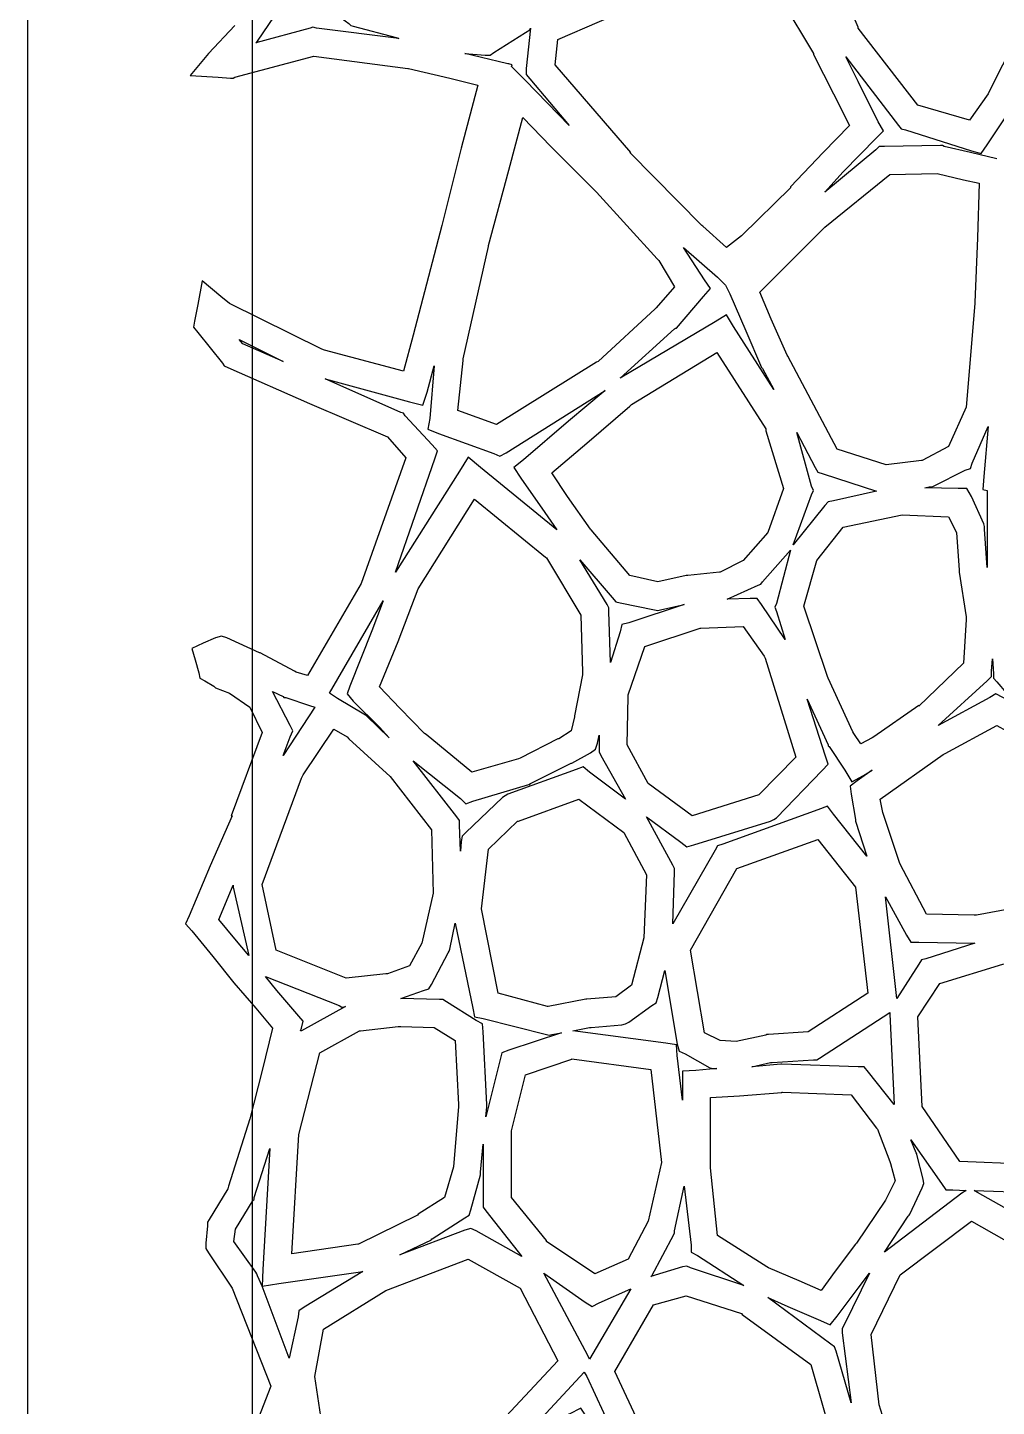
# Model space of a CAD drawing. Extents: x 0 to 84.1, y 0 to 54.9.
# Drawn here: x 0.01 to 9.74, y 13.91 to 27.77 of the extents above; entities that cross this region are included whole.
import ezdxf

# ---------------------------------------------------------------- set-up
doc = ezdxf.new("R2010")
doc.units = 0
doc.layers.add('Layer_1', color=7, linetype='CONTINUOUS')

msp = doc.modelspace()

# ---------------------------------------------------------------- linework, layer by layer
at = {"layer": 'Layer_1', "color": 7}
for points in [[(0.008819, 49.505483), (0.008819, 43.993331), (0.008819, 38.472358), (0.008819, 32.960206), (0.008819, 27.439233), (0.008819, 21.927081), (0.008819, 16.406108), (0.008819, 10.893941)], [(42.051111, 2.268525), (32.878889, 2.268525), (23.715486, 2.268525), (14.543264, 2.268525), (5.3975, 2.268525), (5.371042, 2.268525), (4.744861, 2.33908), (4.153958, 2.524303), (3.65125, 2.788886), (3.175, 3.176942), (2.804583, 3.644358), (2.522361, 4.155886), (2.337153, 4.746803), (2.266597, 5.487636), (2.266597, 10.893941), (2.266597, 16.406108), (2.266597, 21.927081), (2.266597, 27.439233), (2.266597, 32.960206)], [(9.577917, 30.291343), (10.098264, 30.106135), (10.389306, 29.638704), (10.521597, 29.021343), (10.089444, 27.95419), (10.080625, 27.945385), (9.666111, 27.125176), (9.657292, 27.107538), (9.472083, 26.842954), (8.951736, 26.992885), (8.352014, 27.768996), (8.352014, 27.777801), (8.025694, 28.545093), (8.105069, 29.215371), (8.625417, 30.132593), (9.577917, 30.291343), (9.577917, 30.291343)], [(2.786944, 28.765537), (2.813403, 28.192273), (2.813403, 28.121717), (2.866319, 28.086439), (3.236736, 27.813037), (3.254375, 27.795398), (3.280833, 27.786592), (3.712986, 27.67194), (3.739444, 27.663134), (2.910417, 27.768968), (2.875139, 27.777773), (2.848681, 27.768968), (2.301875, 27.619037), (2.310694, 27.627842), (2.319514, 27.636648), (2.716389, 28.227551), (2.734028, 28.253995), (2.742847, 28.289273), (2.786944, 28.765523), (2.786944, 28.765537)], [(7.390694, 28.236257), (7.575903, 28.042229), (7.584722, 28.042229), (7.902222, 27.513063), (7.902222, 27.504257), (8.105069, 27.107382), (8.263819, 26.789882), (7.999236, 26.51648), (7.672917, 26.172521), (7.672917, 26.163716), (7.187847, 25.687466), (7.179028, 25.678661), (7.029097, 25.564008), (6.790972, 25.775674), (6.782153, 25.78448), (6.058958, 26.516494), (6.067778, 26.516494), (5.309306, 27.398438), (5.335764, 27.654202), (6.173611, 28.015799), (6.208889, 28.024605), (7.390694, 28.236271), (7.390694, 28.236257)], [(2.090208, 27.795285), (1.825625, 27.513063), (1.640417, 27.292577), (1.922639, 27.274938), (2.046111, 27.266132), (2.072569, 27.266132), (2.090208, 27.274938), (2.883958, 27.486604), (3.827639, 27.363132), (3.836458, 27.363132), (4.250972, 27.266118), (4.533194, 27.195563), (4.365625, 26.560563), (4.171597, 25.784452), (3.880556, 24.682021), (3.783542, 24.320424), (2.989792, 24.53209), (2.963333, 24.540896), (2.037292, 24.999507), (1.949097, 25.070062), (1.763889, 25.228812), (1.719792, 24.990687), (1.684514, 24.823118), (1.675694, 24.761382), (1.719792, 24.708465), (1.966736, 24.399785), (1.984375, 24.37334), (2.019653, 24.355702), (2.839861, 23.994104), (3.624792, 23.658965), (3.81, 23.447299), (3.360208, 22.186104), (2.822222, 21.260062), (2.707569, 21.29534), (2.689931, 21.304146), (2.345972, 21.489354), (2.337153, 21.489354), (2.010833, 21.639299), (1.957917, 21.656937), (1.896181, 21.639299), (1.772708, 21.586382), (1.658056, 21.533465), (1.693333, 21.418812), (1.728611, 21.286521), (1.737431, 21.233604), (1.790347, 21.20716), (1.878542, 21.154243), (1.887361, 21.145438), (1.896181, 21.136633), (2.037292, 21.083716), (2.240139, 20.942605), (2.363611, 20.686841), (2.054931, 19.848994), (2.06375, 19.848994), (1.843264, 19.346285), (1.631597, 18.843577), (1.596319, 18.764202), (1.658056, 18.693646), (1.869722, 18.437883), (2.081389, 18.173299), (2.301875, 17.917535), (2.469444, 17.714688), (2.363611, 17.291355), (2.240139, 16.806285), (2.028472, 16.127188), (2.019653, 16.100744), (1.834444, 15.792007), (1.816806, 15.765549), (1.816806, 15.730271), (1.799167, 15.553882), (1.799167, 15.500965), (1.825625, 15.456868), (2.06375, 15.10409), (2.451806, 14.116298), (2.072569, 13.146188)], [(5.062361, 27.768827), (5.018264, 27.363132), (5.018264, 27.301396), (5.053542, 27.257299), (5.450417, 26.789868), (5.009444, 27.23966), (4.868333, 27.380771), (4.877153, 27.39841), (4.841875, 27.407215), (4.833056, 27.407215), (4.736042, 27.433659), (4.400903, 27.513034), (4.60375, 27.495396), (4.656667, 27.495396), (4.691944, 27.52184), (5.009444, 27.724687), (5.053542, 27.751131), (5.062361, 27.76877), (5.062361, 27.768827)], [(9.745486, 26.454772), (9.480903, 26.516508), (9.216319, 26.578244), (9.198681, 26.587049), (9.181042, 26.587049), (8.616597, 26.578244), (8.563681, 26.578244), (8.528403, 26.542966), (8.016875, 26.119633), (8.202083, 26.32248), (8.537222, 26.666438), (8.607778, 26.736994), (8.554861, 26.825188), (8.352014, 27.230883), (8.228542, 27.477827), (8.757708, 26.789911), (8.784167, 26.754633), (8.828264, 26.745827), (9.489722, 26.534161), (9.586736, 26.507717), (9.648472, 26.595911), (9.895417, 26.966328)], [(4.982986, 26.869243), (5.265208, 26.578202), (5.715, 26.12841), (5.723819, 26.119605), (6.332361, 25.449327), (6.35, 25.431688), (6.50875, 25.167105), (6.323542, 24.955438), (6.314722, 24.946633), (5.741458, 24.417466), (5.723819, 24.408661), (4.718403, 23.78248), (4.330347, 23.923591), (4.383264, 24.426299), (4.383264, 24.443938), (4.639028, 25.572827), (4.639028, 25.581633), (4.841875, 26.340105), (4.982986, 26.869271), (4.982986, 26.869243)], [(9.145764, 26.304954), (9.410347, 26.243218), (9.569097, 26.20794), (9.551458, 25.661135), (9.525, 25.008496), (9.525, 24.99969), (9.436806, 23.958996), (9.260417, 23.562121), (8.995833, 23.42101), (8.987014, 23.42101), (8.634236, 23.376913), (8.140347, 23.535663), (7.646458, 24.470524), (7.637639, 24.479329), (7.478889, 24.840926), (7.364236, 25.114329), (7.655278, 25.405371), (8.008056, 25.758148), (8.016875, 25.766954), (8.669514, 26.29612), (9.145764, 26.304926), (9.145764, 26.304954)], [(6.596944, 25.564008), (6.940903, 25.264147), (7.020278, 25.184772), (7.064375, 25.096577), (7.223125, 24.726161), (7.381875, 24.355744), (7.390694, 24.346939), (7.505347, 24.135272), (7.099653, 24.770272), (7.029097, 24.884925), (6.914444, 24.814369), (5.961944, 24.249925), (6.50875, 24.743814), (6.517569, 24.752619), (6.526389, 24.752619), (6.799792, 25.070119), (6.870347, 25.149494), (6.808611, 25.237688), (6.596944, 25.564008), (6.596944, 25.564008)], [(2.134306, 24.637994), (2.575278, 24.417508), (2.169583, 24.593897), (2.134306, 24.637994), (2.134306, 24.637994)], [(6.932083, 24.505731), (7.425972, 23.738439), (7.425972, 23.7208), (7.602361, 23.138717), (7.443611, 22.697745), (7.196667, 22.415523), (6.967361, 22.30087), (6.958542, 22.30087), (6.641042, 22.265592), (6.632222, 22.265592), (6.623403, 22.265592), (6.341181, 22.203856), (6.058958, 22.265592), (5.670903, 22.724203), (5.662083, 22.733008), (5.432778, 23.059328), (5.274028, 23.297453), (5.626806, 23.597314), (6.058958, 23.967731), (6.076597, 23.98537), (6.932083, 24.505717), (6.932083, 24.505731)], [(4.092222, 24.373326), (4.048125, 23.84416), (4.030486, 23.738326), (4.136319, 23.694229), (4.691944, 23.491382), (4.753681, 23.464938), (4.815417, 23.500215), (5.812014, 24.126396), (5.441597, 23.817715), (4.991806, 23.42966), (4.894792, 23.350285), (4.965347, 23.244452), (5.203472, 22.900493), (5.326944, 22.724104), (4.559653, 23.350285), (4.436181, 23.456118), (4.347986, 23.315007), (3.704167, 22.300771), (4.101042, 23.438479), (4.1275, 23.517854), (4.074583, 23.57959), (3.801181, 23.870632), (3.783542, 23.897076), (3.757083, 23.905882), (2.998611, 24.241021), (3.845278, 24.011715), (3.977569, 23.976437), (4.021667, 24.108743), (4.092222, 24.373326), (4.092222, 24.373326)], [(7.734653, 23.703063), (7.919861, 23.350285), (7.946319, 23.306188), (7.999236, 23.288549), (8.537222, 23.11216), (8.105069, 23.015146), (8.052153, 23.006341), (8.016875, 22.971063), (7.699375, 22.574188), (7.884583, 23.076896), (7.902222, 23.120965), (7.884583, 23.165062), (7.734653, 23.703049), (7.734653, 23.703063)], [(9.657292, 23.764926), (9.613194, 23.262217), (9.604375, 23.129926), (9.648472, 23.12112), (9.648472, 23.094676), (9.648472, 22.609607), (9.648472, 22.345023), (9.622014, 22.733079), (9.622014, 22.759523), (9.613194, 22.785967), (9.489722, 23.05937), (9.445625, 23.138745), (9.357431, 23.138745), (9.022292, 23.147551), (9.066389, 23.156356), (9.092847, 23.156356), (9.110486, 23.165161), (9.427986, 23.323911), (9.480903, 23.34155), (9.498542, 23.394467), (9.657292, 23.764883), (9.657292, 23.764926)], [(4.497917, 23.032771), (5.212292, 22.450687), (5.221111, 22.441882), (5.565069, 21.868618), (5.582708, 21.295354), (5.582708, 21.26891), (5.503333, 20.854396), (5.503333, 20.845591), (5.468056, 20.70448), (5.344583, 20.625105), (5.335764, 20.625105), (4.956528, 20.431077), (4.938889, 20.422215), (4.471458, 20.289924), (4.012847, 20.66916), (3.995208, 20.677965), (3.748264, 20.933729), (3.545417, 21.145396), (3.730625, 21.604007), (3.933472, 22.133173), (4.497917, 23.032757), (4.497917, 23.032771)], [(8.792986, 22.874105), (9.260417, 22.856467), (9.339792, 22.697717), (9.36625, 22.31848), (9.36625, 22.309675), (9.36625, 22.30087), (9.436806, 21.851078), (9.436806, 21.824634), (9.410347, 21.383662), (8.960556, 20.951509), (8.960556, 20.960314), (8.510764, 20.642814), (8.493125, 20.634009), (8.378472, 20.572273), (8.307917, 20.678106), (8.299097, 20.695745), (8.052153, 21.233731), (8.043333, 21.25137), (7.805208, 21.956926), (7.9375, 22.415537), (8.202083, 22.750676), (8.792986, 22.874148), (8.792986, 22.874105)], [(7.672917, 22.521398), (7.531806, 21.983412), (7.514167, 21.948134), (7.531806, 21.904037), (7.62, 21.621815), (7.381875, 21.974437), (7.337778, 22.036174), (7.267222, 22.036174), (7.037917, 22.027368), (7.346597, 22.168479), (7.373056, 22.177285), (7.390694, 22.203729), (7.672917, 22.521229), (7.672917, 22.521398)], [(5.55625, 22.424398), (5.882569, 22.045162), (5.917847, 22.001065), (5.961944, 21.99226), (6.305903, 21.921704), (6.341181, 21.912899), (6.367639, 21.921704), (6.605764, 21.974621), (6.050139, 21.789413), (5.979583, 21.771774), (5.961944, 21.701218), (5.864931, 21.392538), (5.847292, 21.904065), (5.847292, 21.939343), (5.829653, 21.974621), (5.55625, 22.424413), (5.55625, 22.424398)], [(3.580694, 22.009772), (3.466042, 21.709911), (3.245556, 21.154286), (3.219097, 21.074911), (3.280833, 21.004355), (3.545417, 20.739772), (3.642431, 20.633938), (3.413125, 20.854424), (3.404306, 20.86323), (3.386667, 20.872035), (3.122083, 21.030785), (3.042708, 21.083702), (3.580694, 22.009743), (3.580694, 22.009772)], [(7.196667, 21.753951), (7.408333, 21.45409), (7.417153, 21.436451), (7.725833, 20.439854), (7.355417, 20.060618), (6.685139, 19.848951), (6.244167, 20.175271), (6.0325, 20.563326), (6.041319, 21.048396), (6.041319, 21.066035), (6.208889, 21.551104), (6.764514, 21.736312), (6.773333, 21.736312), (7.196667, 21.753951), (7.196667, 21.753951)], [(9.701389, 21.427646), (9.710208, 21.277715), (9.710208, 21.233618), (9.745486, 21.19834), (9.939514, 20.969035), (9.807222, 21.03959), (9.736667, 21.074868), (9.674931, 21.03959), (9.154583, 20.757368), (9.648472, 21.20716), (9.692569, 21.251257), (9.692569, 21.304174), (9.701389, 21.427646), (9.701389, 21.427646)], [(2.469444, 21.101312), (2.575278, 21.048396), (2.584097, 21.03959), (2.601736, 21.03959), (2.839861, 20.960215), (2.892778, 20.942577), (2.575278, 20.457507), (2.645833, 20.642715), (2.672292, 20.704437), (2.645833, 20.757354), (2.469444, 21.101312), (2.469444, 21.101312)], [(7.840486, 21.021952), (8.052153, 20.56334), (8.052153, 20.554535), (8.060972, 20.54573), (8.219722, 20.307605), (8.290278, 20.192952), (8.404931, 20.254688), (8.493125, 20.307605), (8.343194, 20.201771), (8.272639, 20.148855), (8.281458, 20.06948), (8.325556, 19.813716), (8.325556, 19.804911), (8.325556, 19.796105), (8.440208, 19.443327), (8.105069, 19.866661), (8.043333, 19.946036), (7.946319, 19.910758), (6.993819, 19.5668), (6.940903, 19.549161), (6.914444, 19.504993), (6.491111, 18.76416), (6.50875, 19.284507), (6.50875, 19.319785), (6.491111, 19.355062), (6.226528, 19.840132), (6.570486, 19.584368), (6.632222, 19.540271), (6.702778, 19.55791), (7.470069, 19.796035), (7.505347, 19.813674), (7.531806, 19.831312), (7.990417, 20.307562), (8.052153, 20.369299), (8.025694, 20.448674), (7.840486, 21.021937), (7.840486, 21.021952)], [(3.086806, 20.722105), (3.219097, 20.64273), (3.236736, 20.625091), (3.65125, 20.245855), (4.065764, 19.707868), (4.083403, 19.072868), (3.96875, 18.57016), (3.845278, 18.340855), (3.624792, 18.26148), (3.607153, 18.26148), (3.210278, 18.217382), (2.504722, 18.499605), (2.363611, 19.161063), (2.760486, 20.228216), (2.778125, 20.263493), (3.086806, 20.722105), (3.086806, 20.722105)], [(5.750278, 20.660354), (5.750278, 20.528063), (5.750278, 20.492785), (5.767917, 20.457507), (6.014861, 20.016535), (5.653264, 20.289938), (5.591528, 20.342854), (5.520972, 20.31641), (4.833056, 20.069466), (4.806597, 20.051827), (4.780139, 20.034188), (4.409722, 19.68141), (4.374444, 19.646132), (4.365625, 19.593216), (4.356806, 19.496202), (4.347986, 19.760785), (4.347986, 19.804882), (4.321528, 19.84016), (3.880556, 20.404605), (4.356806, 20.025368), (4.409722, 19.972452), (4.480278, 19.998896), (5.044722, 20.166465), (5.053542, 20.166465), (5.062361, 20.175271), (5.468056, 20.378118), (5.476875, 20.378118), (5.662083, 20.483951), (5.715, 20.519229), (5.732639, 20.580965), (5.750278, 20.66034), (5.750278, 20.660354)], [(9.745486, 20.757354), (9.8425, 20.704437), (10.098264, 20.466312), (10.406944, 19.610826), (10.248194, 19.002285), (10.018889, 18.940549), (10.010069, 18.940549), (9.542639, 18.852354), (9.516181, 18.852354), (9.039931, 18.861159), (8.775347, 19.363868), (8.766528, 19.381507), (8.598958, 19.884215), (8.5725, 20.016507), (9.2075, 20.466298), (9.225139, 20.475104), (9.745486, 20.757326), (9.745486, 20.757354)], [(5.547431, 20.016662), (5.997222, 19.681523), (6.226528, 19.25819), (6.200069, 18.62319), (6.076597, 18.14694), (5.917847, 18.032287), (5.626806, 18.005843), (5.617986, 18.005843), (5.23875, 17.935287), (5.229931, 17.935287), (4.736042, 18.067579), (4.568472, 18.914245), (4.639028, 19.513968), (4.930069, 19.79619), (4.938889, 19.79619), (5.547431, 20.016676), (5.547431, 20.016662)], [(7.946319, 19.610855), (8.325556, 19.134605), (8.449028, 18.067452), (7.849306, 17.679396), (7.452431, 17.652952), (7.434792, 17.652952), (7.425972, 17.644147), (7.126111, 17.582411), (6.967361, 17.591216), (6.808611, 17.670591), (6.6675, 18.499619), (7.134931, 19.319827), (7.946319, 19.610869), (7.946319, 19.610855)], [(2.072569, 19.152215), (2.072569, 19.134576), (2.231319, 18.44666), (2.090208, 18.614229), (1.931458, 18.808257), (2.072569, 19.152215), (2.072569, 19.152215)], [(8.625417, 19.037577), (8.837083, 18.649521), (8.881181, 18.578965), (8.960556, 18.578965), (9.525, 18.57016), (9.031111, 18.41141), (8.987014, 18.402605), (8.960556, 18.358508), (8.740069, 18.014549), (8.625417, 19.037605), (8.625417, 19.037577)], [(4.303889, 18.77305), (4.480278, 17.917564), (4.497917, 17.829369), (4.586111, 17.81173), (5.221111, 17.65298), (5.247569, 17.644175), (5.274028, 17.65298), (5.371042, 17.670619), (4.841875, 17.49423), (4.771319, 17.467786), (4.753681, 17.388411), (4.612569, 16.823967), (4.621389, 16.92098), (4.621389, 16.938619), (4.621389, 16.947425), (4.586111, 17.679439), (4.577292, 17.758814), (4.515556, 17.794091), (4.215694, 17.9793), (4.180417, 18.005744), (4.145139, 18.005744), (3.757083, 18.014549), (3.986389, 18.093924), (4.039306, 18.111563), (4.065764, 18.15566), (4.233333, 18.47316), (4.242153, 18.490799), (4.250972, 18.508438), (4.303889, 18.773021), (4.303889, 18.77305)], [(6.411736, 18.296913), (6.535208, 17.556079), (6.552847, 17.485524), (6.614583, 17.459079), (6.861528, 17.317968), (6.896806, 17.309163), (6.932083, 17.309163), (6.720417, 17.291524), (6.588125, 17.282719), (6.588125, 17.150427), (6.588125, 16.991677), (6.535208, 17.441469), (6.526389, 17.547302), (6.420556, 17.564941), (5.485694, 17.688413), (5.653264, 17.723691), (5.670903, 17.723691), (5.979583, 17.750135), (6.014861, 17.758941), (6.050139, 17.776579), (6.279444, 17.944149), (6.323542, 17.970593), (6.341181, 18.02351), (6.411736, 18.296913), (6.411736, 18.296913)], [(10.451042, 18.420342), (10.750903, 18.226315), (10.900833, 17.899995), (10.574514, 17.132704), (10.556875, 17.106259), (10.027708, 16.347787), (9.375069, 16.374231), (8.995833, 16.929715), (8.951736, 17.829299), (9.172222, 18.164437), (9.807222, 18.358465), (10.451042, 18.420201), (10.451042, 18.420342)], [(2.398889, 18.234993), (3.139722, 17.943951), (3.166181, 17.926312), (3.201458, 17.935118), (2.760486, 17.688173), (2.751667, 17.688173), (2.760486, 17.714618), (2.778125, 17.785173), (2.734028, 17.838118), (2.513542, 18.093882), (2.398889, 18.234993), (2.398889, 18.234993)], [(8.669514, 17.87341), (8.669514, 17.855771), (8.713611, 16.947368), (8.457847, 17.273688), (8.41375, 17.326604), (8.352014, 17.326604), (7.584722, 17.353049), (7.575903, 17.353049), (7.284861, 17.326604), (7.470069, 17.370702), (7.487708, 17.370702), (7.902222, 17.397146), (7.9375, 17.397146), (7.963958, 17.414785), (8.669514, 17.873396), (8.669514, 17.87341)], [(3.730625, 17.732327), (3.757083, 17.732327), (4.092222, 17.723522), (4.303889, 17.59123), (4.339167, 16.947411), (4.339167, 16.929772), (4.28625, 16.32123), (4.198056, 16.012549), (3.933472, 15.84498), (3.924653, 15.836175), (3.33375, 15.545133), (3.324931, 15.545133), (2.663472, 15.448119), (2.734028, 16.647564), (2.945694, 17.467772), (3.342569, 17.688258), (3.351389, 17.688258), (3.730625, 17.732355), (3.730625, 17.732327)], [(5.476875, 17.406092), (6.270625, 17.300259), (6.376458, 16.365398), (6.244167, 15.774495), (6.041319, 15.395259), (5.706181, 15.245328), (5.221111, 15.571648), (5.221111, 15.580453), (4.868333, 16.012606), (4.868333, 16.682884), (5.009444, 17.247328), (5.476875, 17.406078), (5.476875, 17.406092)], [(7.584722, 17.07108), (7.593542, 17.07108), (8.281458, 17.044636), (8.537222, 16.709497), (8.546042, 16.700692), (8.669514, 16.374372), (8.678333, 16.356734), (8.722431, 16.180345), (8.625417, 15.986317), (8.334375, 15.554164), (8.325556, 15.545359), (8.122708, 15.271956), (7.981597, 15.077928), (7.761111, 15.174942), (7.452431, 15.307234), (7.434792, 15.316039), (6.940903, 15.633539), (6.870347, 16.312636), (6.870347, 16.330275), (6.870347, 16.72715), (6.870347, 17.018192), (7.161389, 17.035549), (7.584722, 17.070826), (7.584722, 17.07108)], [(10.63625, 16.718077), (10.362847, 15.747938), (10.345208, 15.686202), (10.371667, 15.633285), (10.406944, 15.580368), (9.551458, 16.065438), (9.516181, 16.083077), (10.098264, 16.065438), (10.168819, 16.065438), (10.212917, 16.127174), (10.63625, 16.718077), (10.63625, 16.718077)], [(2.442986, 16.506396), (2.372431, 15.289313), (2.363611, 15.121743), (2.531181, 15.148187), (3.377847, 15.27166), (2.786944, 14.910062), (2.734028, 14.874785), (2.725208, 14.813049), (2.637014, 14.398521), (2.363611, 15.121729), (2.319514, 15.227562), (2.310694, 15.245201), (2.301875, 15.26284), (2.081389, 15.571521), (2.099028, 15.694993), (2.275417, 15.986035), (2.284236, 15.99484), (2.284236, 16.012479), (2.442986, 16.506368), (2.442986, 16.506396)], [(4.586111, 16.550479), (4.586111, 15.968396), (4.586111, 15.915479), (4.612569, 15.880201), (4.974167, 15.42159), (4.515556, 15.677354), (4.462639, 15.703798), (4.400903, 15.686159), (3.748264, 15.439215), (4.065764, 15.589146), (4.065764, 15.597951), (4.074583, 15.597951), (4.400903, 15.809618), (4.445, 15.836062), (4.462639, 15.888978), (4.559653, 16.241756), (4.559653, 16.259395), (4.559653, 16.2682), (4.586111, 16.550423), (4.586111, 16.550479)], [(8.881181, 16.594576), (9.189861, 16.153604), (9.233958, 16.091868), (9.304514, 16.091868), (9.436806, 16.083063), (9.392708, 16.056618), (8.616597, 15.465716), (8.854722, 15.827313), (8.863542, 15.836118), (8.872361, 15.844924), (8.995833, 16.109507), (9.013472, 16.153604), (9.004653, 16.197701), (8.942917, 16.444646), (8.942917, 16.453451), (8.934097, 16.462256), (8.881181, 16.594548), (8.881181, 16.594576)], [(6.605764, 16.127329), (6.676319, 15.536426), (6.676319, 15.465871), (6.738056, 15.430593), (7.205486, 15.130732), (6.6675, 15.307121), (6.632222, 15.32476), (6.588125, 15.315954), (6.270625, 15.218941), (6.279444, 15.227746), (6.499931, 15.64226), (6.50875, 15.659899), (6.50875, 15.677538), (6.605764, 16.127329), (6.605764, 16.127329)], [(9.489722, 15.774622), (10.239375, 15.351289), (10.645069, 14.575163), (10.627431, 14.072469), (10.354028, 13.922553), (10.354028, 13.913804), (9.736667, 13.658026), (9.736667, 13.666775), (9.092847, 13.41983), (8.810625, 13.313997), (8.73125, 13.393386), (8.563681, 13.931358), (8.484306, 14.636914), (8.775347, 15.236636), (9.489722, 15.774622), (9.489722, 15.774622)], [(4.436181, 15.395146), (4.956528, 15.104104), (5.335764, 14.37209), (4.674306, 13.666535), (3.898194, 13.278479), (3.289653, 13.490146), (2.963333, 13.74591), (2.892778, 14.213326), (2.980972, 14.689576), (3.607153, 15.077632), (4.436181, 15.395132), (4.436181, 15.395146)], [(5.194653, 15.254049), (5.609167, 14.963007), (5.679722, 14.91891), (5.750278, 14.954188), (6.067778, 15.095299), (5.653264, 14.389743), (5.635625, 14.425021), (5.194653, 15.254049), (5.194653, 15.254049)], [(8.466667, 15.254049), (8.210903, 14.733716), (8.193264, 14.698438), (8.193264, 14.654327), (8.281458, 13.948771), (8.131528, 14.469104), (8.113889, 14.513216), (8.078611, 14.539745), (7.443611, 15.007189), (7.646458, 14.918995), (7.972778, 14.777884), (8.069792, 14.733801), (8.140347, 14.821981), (8.352014, 15.104203), (8.466667, 15.254021), (8.466667, 15.254049)], [(6.623403, 15.0248), (7.179028, 14.848411), (7.187847, 14.839606), (7.875764, 14.336897), (8.131528, 13.446119), (8.069792, 13.102175), (7.646458, 12.731758), (7.628819, 12.72301), (7.187847, 12.449593), (7.196667, 12.440844), (7.064375, 12.379094), (6.905625, 12.537844), (6.896806, 12.555341), (6.447014, 13.119786), (6.438194, 13.128535), (6.429375, 13.146315), (5.909028, 14.26637), (6.297083, 14.936648), (6.623403, 15.024842), (6.623403, 15.0248)], [(5.600347, 14.25803), (5.626806, 14.213947), (6.129514, 13.129141), (5.961944, 13.349642), (5.635625, 13.790614), (5.565069, 13.896447), (5.450417, 13.834697), (5.106458, 13.631864), (4.92125, 13.526031), (5.600347, 14.25803), (5.600347, 14.25803)]]:
    msp.add_lwpolyline(points, dxfattribs=at)

doc.saveas('drawing.dxf')
